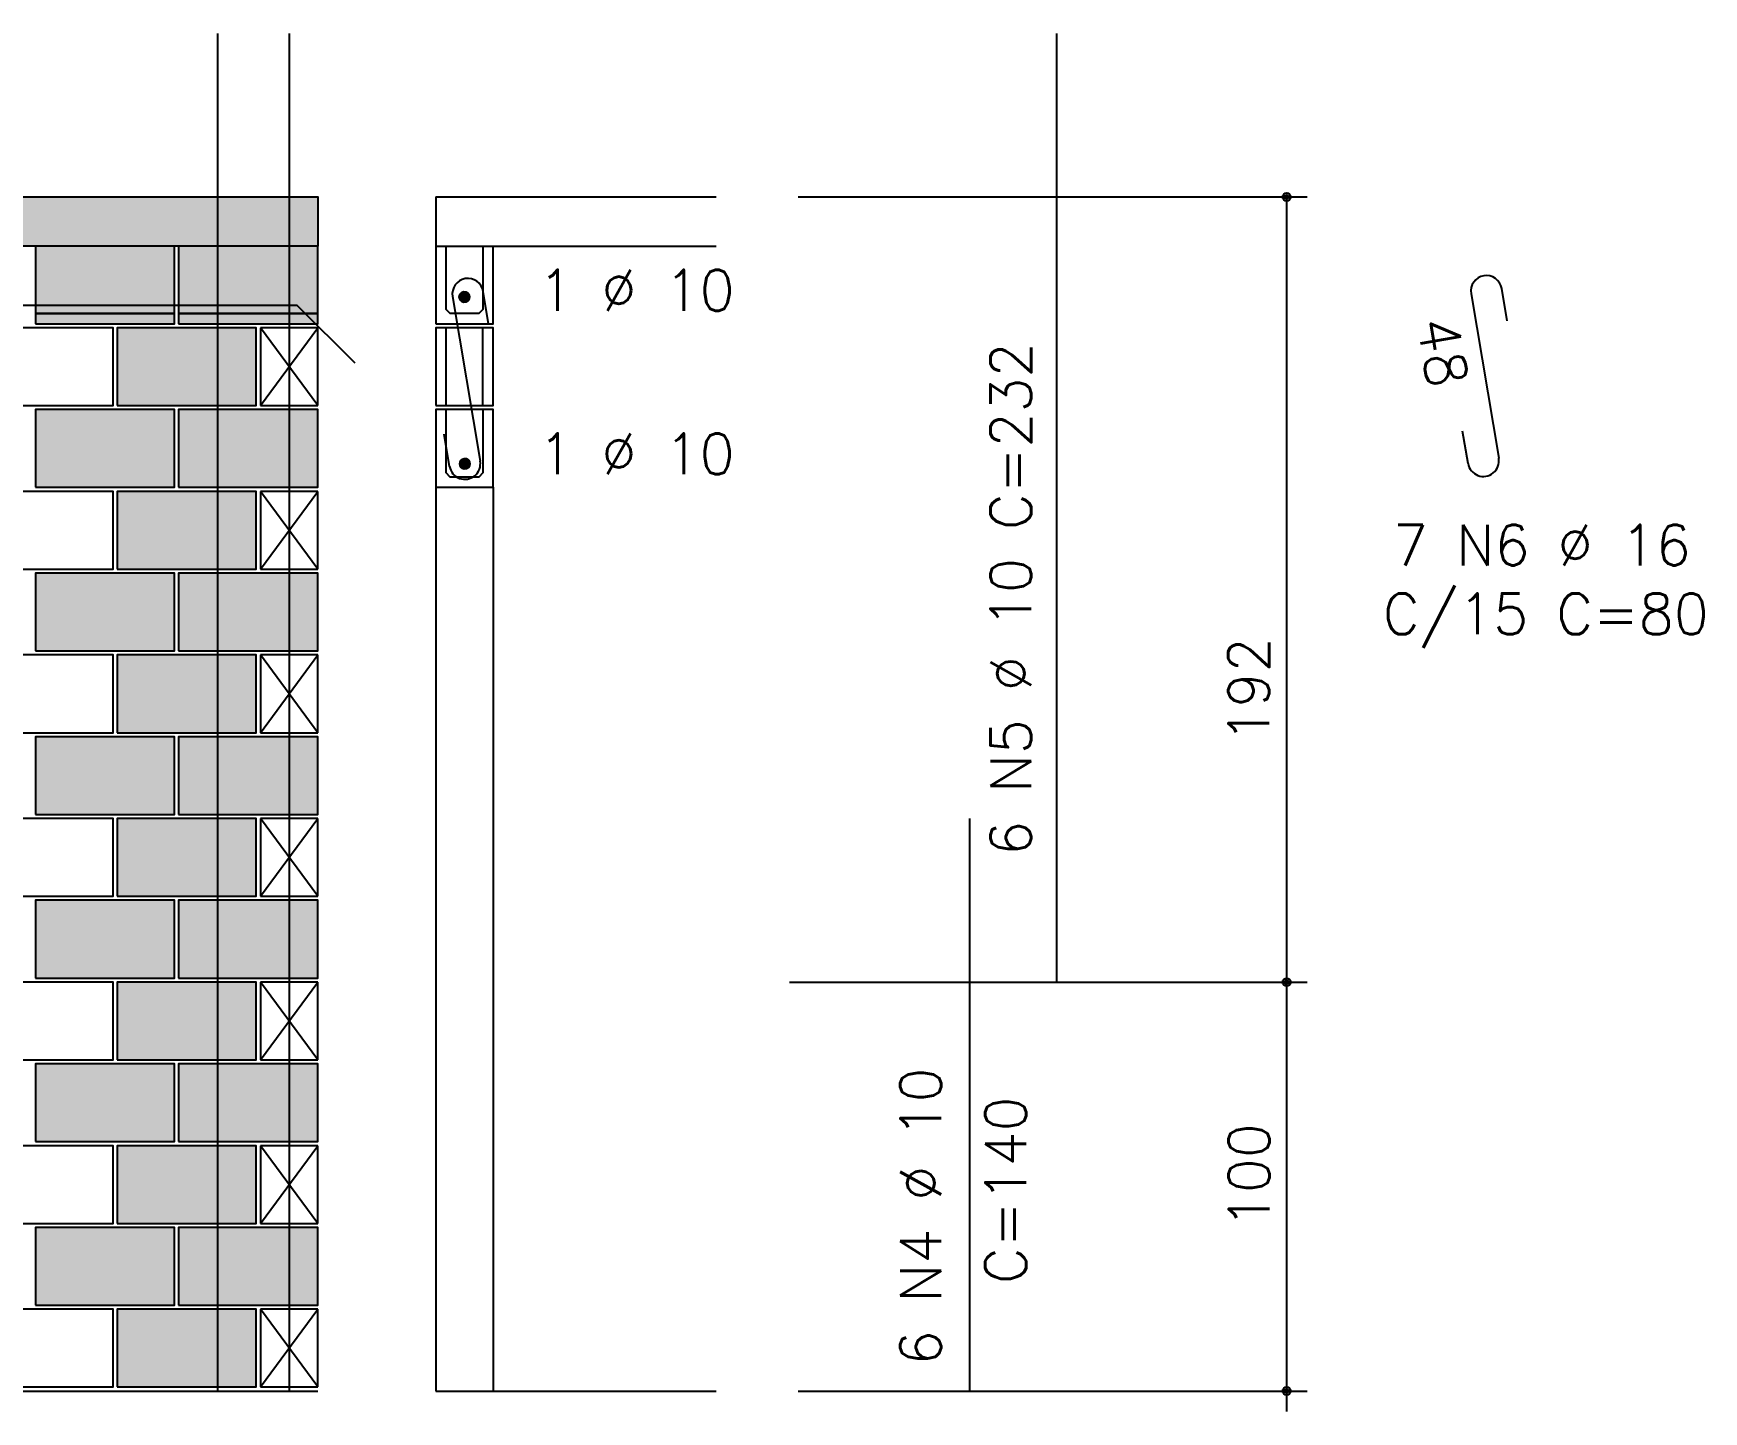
# Model space of a CAD drawing. Extents: x -2 to 121, y -2 to 61.
# Drawn here: x 84.65 to 92.81, y 9.03 to 15.77 of the extents above; entities that cross this region are included whole.
import ezdxf

# ---------------------------------------------------------------- set-up
doc = ezdxf.new("R2010")
doc.units = 0
doc.header["$MEASUREMENT"] = 0
for name, color, linetype in [('PENA_01', 1, 'CONTINUOUS'), ('PENA_02', 2, 'CONTINUOUS'), ('PENA_03', 3, 'CONTINUOUS'), ('PENA_05', 5, 'CONTINUOUS'), ('PENA_09', 254, 'CONTINUOUS'), ('PENA_11', 252, 'CONTINUOUS'), ('PENA_21', 100, 'CONTINUOUS')]:
    doc.layers.add(name, color=color, linetype=linetype)
doc.styles.get("Standard").update_dxf_attribs({"font": 'ROMANS.SHX'})

msp = doc.modelspace()

# ---------------------------------------------------------------- linework, layer by layer
at = {"layer": 'PENA_01', "linetype": 'Continuous'}
for p, q in [((84.656961, 14.396932), (85.336961, 14.396932)), ((85.356961, 14.396932), (86.036961, 14.396932))]:
    msp.add_line(p, q, dxfattribs=at)
at = {"layer": 'PENA_02', "linetype": 'Continuous'}
for p, q in [((86.036961, 14.326932), (85.756961, 14.326932)), ((85.756961, 14.326932), (85.756961, 13.946932)), ((86.036961, 13.946932), (86.036961, 14.326932)), ((85.756961, 13.946932), (86.036961, 13.946932)), ((86.036961, 13.526932), (85.756961, 13.526932)), ((85.756961, 13.526932), (85.756961, 13.146932)), ((86.036961, 13.146932), (86.036961, 13.526932)), ((85.756961, 13.146932), (86.036961, 13.146932)), ((86.036961, 12.726932), (85.756961, 12.726932)), ((85.756961, 12.726932), (85.756961, 12.346932)), ((86.036961, 12.346932), (86.036961, 12.726932)), ((85.756961, 12.346932), (86.036961, 12.346932)), ((86.036961, 11.926932), (85.756961, 11.926932)), ((85.756961, 11.926932), (85.756961, 11.546932)), ((86.036961, 11.546932), (86.036961, 11.926932)), ((85.756961, 11.546932), (86.036961, 11.546932)), ((86.036961, 11.126932), (85.756961, 11.126932)), ((85.756961, 11.126932), (85.756961, 10.746932)), ((86.036961, 10.746932), (86.036961, 11.126932)), ((85.756961, 10.746932), (86.036961, 10.746932)), ((86.036961, 10.326932), (85.756961, 10.326932)), ((85.756961, 10.326932), (85.756961, 9.946932)), ((86.036961, 9.946932), (86.036961, 10.326932)), ((85.756961, 9.946932), (86.036961, 9.946932)), ((86.036961, 9.526932), (85.756961, 9.526932)), ((85.756961, 9.526932), (85.756961, 9.146932)), ((86.036961, 9.146932), (86.036961, 9.526932)), ((85.756961, 9.146932), (86.036961, 9.146932)), ((78.556961, 9.126932), (86.036961, 9.126932))]:
    msp.add_line(p, q, dxfattribs=at)
for points in [[(78.556961, 14.726932), (78.556961, 14.966932), (86.036961, 14.966932), (86.036961, 14.726932), (78.556961, 14.726932)], [(84.656961, 14.346932), (85.336961, 14.346932), (85.336961, 14.726932), (84.656961, 14.726932), (84.656961, 14.346932)], [(85.356961, 14.346932), (86.036961, 14.346932), (86.036961, 14.726932), (85.356961, 14.726932), (85.356961, 14.346932)], [(84.256961, 13.946932), (85.036961, 13.946932), (85.036961, 14.326932), (84.256961, 14.326932), (84.256961, 13.946932)], [(85.056961, 13.946932), (85.736961, 13.946932), (85.736961, 14.326932), (85.056961, 14.326932), (85.056961, 13.946932)], [(84.656961, 13.546932), (85.336961, 13.546932), (85.336961, 13.926932), (84.656961, 13.926932), (84.656961, 13.546932)], [(85.356961, 13.546932), (86.036961, 13.546932), (86.036961, 13.926932), (85.356961, 13.926932), (85.356961, 13.546932)], [(84.256961, 13.146932), (85.036961, 13.146932), (85.036961, 13.526932), (84.256961, 13.526932), (84.256961, 13.146932)], [(85.056961, 13.146932), (85.736961, 13.146932), (85.736961, 13.526932), (85.056961, 13.526932), (85.056961, 13.146932)], [(84.656961, 12.746932), (85.336961, 12.746932), (85.336961, 13.126932), (84.656961, 13.126932), (84.656961, 12.746932)], [(85.356961, 12.746932), (86.036961, 12.746932), (86.036961, 13.126932), (85.356961, 13.126932), (85.356961, 12.746932)], [(84.256961, 12.346932), (85.036961, 12.346932), (85.036961, 12.726932), (84.256961, 12.726932), (84.256961, 12.346932)], [(85.056961, 12.346932), (85.736961, 12.346932), (85.736961, 12.726932), (85.056961, 12.726932), (85.056961, 12.346932)], [(84.656961, 11.946932), (85.336961, 11.946932), (85.336961, 12.326932), (84.656961, 12.326932), (84.656961, 11.946932)], [(85.356961, 11.946932), (86.036961, 11.946932), (86.036961, 12.326932), (85.356961, 12.326932), (85.356961, 11.946932)], [(84.256961, 11.546932), (85.036961, 11.546932), (85.036961, 11.926932), (84.256961, 11.926932), (84.256961, 11.546932)], [(85.056961, 11.546932), (85.736961, 11.546932), (85.736961, 11.926932), (85.056961, 11.926932), (85.056961, 11.546932)], [(84.656961, 11.146932), (85.336961, 11.146932), (85.336961, 11.526932), (84.656961, 11.526932), (84.656961, 11.146932)], [(85.356961, 11.146932), (86.036961, 11.146932), (86.036961, 11.526932), (85.356961, 11.526932), (85.356961, 11.146932)], [(84.256961, 10.746932), (85.036961, 10.746932), (85.036961, 11.126932), (84.256961, 11.126932), (84.256961, 10.746932)], [(85.056961, 10.746932), (85.736961, 10.746932), (85.736961, 11.126932), (85.056961, 11.126932), (85.056961, 10.746932)], [(84.656961, 10.346932), (85.336961, 10.346932), (85.336961, 10.726932), (84.656961, 10.726932), (84.656961, 10.346932)], [(85.356961, 10.346932), (86.036961, 10.346932), (86.036961, 10.726932), (85.356961, 10.726932), (85.356961, 10.346932)], [(84.256961, 9.946932), (85.036961, 9.946932), (85.036961, 10.326932), (84.256961, 10.326932), (84.256961, 9.946932)], [(85.056961, 9.946932), (85.736961, 9.946932), (85.736961, 10.326932), (85.056961, 10.326932), (85.056961, 9.946932)], [(84.656961, 9.546932), (85.336961, 9.546932), (85.336961, 9.926932), (84.656961, 9.926932), (84.656961, 9.546932)], [(85.356961, 9.546932), (86.036961, 9.546932), (86.036961, 9.926932), (85.356961, 9.926932), (85.356961, 9.546932)], [(84.256961, 9.146932), (85.036961, 9.146932), (85.036961, 9.526932), (84.256961, 9.526932), (84.256961, 9.146932)], [(85.056961, 9.146932), (85.736961, 9.146932), (85.736961, 9.526932), (85.056961, 9.526932), (85.056961, 9.146932)]]:
    msp.add_lwpolyline(points, dxfattribs=at)
for centre, radius in [((90.775012, 14.966932), 0.02), ((90.775012, 14.966932), 0.01), ((90.775012, 11.126932), 0.02), ((90.775012, 11.126932), 0.01), ((90.775012, 9.126932), 0.02), ((90.775012, 9.126932), 0.01)]:
    msp.add_circle(centre, radius, dxfattribs=at)
at = {"layer": 'PENA_03', "linetype": 'Continuous'}
for p, q in [((86.615016, 14.966932), (86.615016, 14.346932)), ((86.615016, 14.966932), (87.985696, 14.966932)), ((88.385696, 14.966932), (90.875012, 14.966932)), ((90.775012, 9.026399), (90.775012, 14.966932)), ((86.615016, 14.726932), (87.985696, 14.726932)), ((85.756961, 13.946932), (86.036961, 14.326932)), ((86.036961, 13.946932), (85.756961, 14.326932)), ((86.665016, 13.946932), (86.665016, 14.326932)), ((86.845016, 13.946932), (86.845016, 14.326932)), ((85.756961, 13.146932), (86.036961, 13.526932)), ((86.036961, 13.146932), (85.756961, 13.526932)), ((86.615016, 13.546932), (86.615016, 9.126932)), ((86.895016, 13.546932), (86.895016, 9.126932)), ((85.756961, 12.346932), (86.036961, 12.726932)), ((86.036961, 12.346932), (85.756961, 12.726932)), ((85.756961, 11.546932), (86.036961, 11.926932)), ((86.036961, 11.546932), (85.756961, 11.926932)), ((85.756961, 10.746932), (86.036961, 11.126932)), ((86.036961, 10.746932), (85.756961, 11.126932)), ((88.343764, 11.126932), (90.875012, 11.126932)), ((85.756961, 9.946932), (86.036961, 10.326932)), ((86.036961, 9.946932), (85.756961, 10.326932)), ((85.756961, 9.146932), (86.036961, 9.526932)), ((86.036961, 9.146932), (85.756961, 9.526932)), ((86.615016, 9.126932), (87.985696, 9.126932)), ((88.385696, 9.126932), (90.875012, 9.126932))]:
    msp.add_line(p, q, dxfattribs=at)
for points in [[(86.615016, 14.346932), (86.895016, 14.346932), (86.895016, 14.726932)], [(86.845016, 14.726932), (86.845016, 14.416932), (86.825016, 14.396932), (86.685016, 14.396932), (86.665016, 14.416932), (86.665016, 14.726932)], [(86.779565, 14.477922), (86.777404, 14.48809), (86.771293, 14.496501), (86.762291, 14.501698), (86.751952, 14.502785), (86.742065, 14.499573), (86.73434, 14.492617), (86.730112, 14.48312), (86.730112, 14.472724), (86.73434, 14.463227), (86.742065, 14.456271), (86.751952, 14.453059), (86.762291, 14.454146), (86.771293, 14.459343), (86.777404, 14.467754), (86.779565, 14.477922)], [(86.615016, 13.946932), (86.895016, 13.946932), (86.895016, 14.326932), (86.615016, 14.326932), (86.615016, 13.946932)], [(86.615016, 13.546932), (86.895016, 13.546932), (86.895016, 13.926932), (86.615016, 13.926932), (86.615016, 13.546932)], [(86.845016, 13.926932), (86.845016, 13.616932), (86.825016, 13.596932), (86.685016, 13.596932), (86.665016, 13.616932), (86.665016, 13.926932)], [(86.781613, 13.661932), (86.779451, 13.6721), (86.773341, 13.68051), (86.764338, 13.685708), (86.753999, 13.686795), (86.744113, 13.683582), (86.736387, 13.676626), (86.732159, 13.66713), (86.732159, 13.656734), (86.736387, 13.647237), (86.744113, 13.640281), (86.753999, 13.637069), (86.764338, 13.638155), (86.773341, 13.643353), (86.779451, 13.651763), (86.781613, 13.661932)]]:
    msp.add_lwpolyline(points, dxfattribs=at)
for centre in [(86.754565, 14.477922), (86.756613, 13.661932)]:
    msp.add_circle(centre, 0.025, dxfattribs=at)
for points in [[(86.779565, 14.477922), (86.73434, 14.492617), (86.730112, 14.48312)], [(86.779565, 14.477922), (86.730112, 14.48312), (86.730112, 14.472724)], [(86.779565, 14.477922), (86.730112, 14.472724), (86.73434, 14.463227)], [(86.779565, 14.477922), (86.742065, 14.499573), (86.731073, 14.486472)], [(86.779565, 14.477922), (86.731073, 14.486472), (86.731073, 14.469371)], [(86.779565, 14.477922), (86.731073, 14.469371), (86.742065, 14.456271)], [(86.779565, 14.477922), (86.742065, 14.499573), (86.73434, 14.492617)], [(86.779565, 14.477922), (86.73434, 14.463227), (86.742065, 14.456271)], [(86.779565, 14.477922), (86.751952, 14.502785), (86.742065, 14.499573)], [(86.779565, 14.477922), (86.758906, 14.502542), (86.742065, 14.499573)], [(86.779565, 14.477922), (86.742065, 14.456271), (86.758906, 14.453302)], [(86.779565, 14.477922), (86.742065, 14.456271), (86.751952, 14.453059)], [(86.779565, 14.477922), (86.762291, 14.501698), (86.751952, 14.502785)], [(86.779565, 14.477922), (86.751952, 14.453059), (86.762291, 14.454146)], [(86.779565, 14.477922), (86.773716, 14.493992), (86.758906, 14.502542)], [(86.779565, 14.477922), (86.758906, 14.453302), (86.773716, 14.461852)], [(86.779565, 14.477922), (86.771293, 14.496501), (86.762291, 14.501698)], [(86.779565, 14.477922), (86.762291, 14.454146), (86.771293, 14.459343)], [(86.779565, 14.477922), (86.777404, 14.48809), (86.771293, 14.496501)], [(86.779565, 14.477922), (86.771293, 14.459343), (86.777404, 14.467754)], [(86.779565, 14.477922), (86.773716, 14.461852), (86.779565, 14.477922)], [(86.779565, 14.477922), (86.777404, 14.467754), (86.779565, 14.477922)], [(86.781613, 13.661932), (86.736387, 13.676626), (86.732159, 13.66713)], [(86.781613, 13.661932), (86.732159, 13.66713), (86.732159, 13.656734)], [(86.781613, 13.661932), (86.732159, 13.656734), (86.736387, 13.647237)], [(86.781613, 13.661932), (86.744113, 13.683582), (86.73312, 13.670482)], [(86.781613, 13.661932), (86.73312, 13.670482), (86.73312, 13.653381)], [(86.781613, 13.661932), (86.73312, 13.653381), (86.744113, 13.640281)], [(86.781613, 13.661932), (86.744113, 13.683582), (86.736387, 13.676626)], [(86.781613, 13.661932), (86.736387, 13.647237), (86.744113, 13.640281)], [(86.781613, 13.661932), (86.753999, 13.686795), (86.744113, 13.683582)], [(86.781613, 13.661932), (86.760954, 13.686552), (86.744113, 13.683582)], [(86.781613, 13.661932), (86.744113, 13.640281), (86.760954, 13.637312)], [(86.781613, 13.661932), (86.744113, 13.640281), (86.753999, 13.637069)], [(86.781613, 13.661932), (86.764338, 13.685708), (86.753999, 13.686795)], [(86.781613, 13.661932), (86.753999, 13.637069), (86.764338, 13.638155)], [(86.781613, 13.661932), (86.775764, 13.678002), (86.760954, 13.686552)], [(86.781613, 13.661932), (86.760954, 13.637312), (86.775764, 13.645862)], [(86.781613, 13.661932), (86.773341, 13.68051), (86.764338, 13.685708)], [(86.781613, 13.661932), (86.764338, 13.638155), (86.773341, 13.643353)], [(86.781613, 13.661932), (86.779451, 13.6721), (86.773341, 13.68051)], [(86.781613, 13.661932), (86.773341, 13.643353), (86.779451, 13.651763)], [(86.781613, 13.661932), (86.775764, 13.645862), (86.781613, 13.661932)], [(86.781613, 13.661932), (86.779451, 13.651763), (86.781613, 13.661932)]]:
    msp.add_solid(points, dxfattribs=at)
at = {"layer": 'PENA_05', "linetype": 'Continuous'}
for p, q in [((89.651261, 11.126932), (89.651261, 15.766932)), ((86.696246, 14.479828), (86.831562, 13.674526)), ((86.872658, 14.347228), (86.846144, 14.505016)), ((91.676481, 14.493964), (91.811797, 13.688661)), ((91.852893, 14.361363), (91.82638, 14.519151)), ((85.936961, 14.436932), (78.656961, 14.436932)), ((86.219803, 14.154089), (85.936961, 14.436932)), ((86.681663, 13.649338), (86.65515, 13.807126)), ((91.661899, 13.663473), (91.635385, 13.821261)), ((89.225337, 9.126932), (89.225337, 11.926932))]:
    msp.add_line(p, q, dxfattribs=at)
for points in [[(85.546961, 15.766932), (85.546961, 9.126932)], [(85.896961, 15.766932), (85.896961, 9.126932)]]:
    msp.add_lwpolyline(points, dxfattribs=at)
for centre, start, end in [((86.771195, 14.492422), 9.538392, 189.538392), ((91.75143, 14.506558), 9.538392, 189.538392), ((86.756613, 13.661932), 189.538392, 9.538392), ((91.736848, 13.676067), 189.538392, 9.538392)]:
    msp.add_arc(centre, 0.076, start, end, dxfattribs=at)
at = {"layer": 'PENA_09', "linetype": 'Continuous'}
for points in [[(84.656961, 14.396932), (85.336961, 14.396932), (85.336961, 14.726932), (84.656961, 14.726932), (84.656961, 14.396932)], [(85.356961, 14.396932), (86.036961, 14.396932), (86.036961, 14.726932), (85.356961, 14.726932), (85.356961, 14.396932)]]:
    msp.add_lwpolyline(points, dxfattribs=at)
for points in [[(84.656961, 14.396932), (85.336961, 14.396932), (85.336961, 14.726932)], [(84.656961, 14.396932), (85.336961, 14.726932), (84.656961, 14.726932)], [(84.656961, 14.396932), (84.656961, 14.726932), (84.656961, 14.396932)], [(85.356961, 14.396932), (86.036961, 14.396932), (86.036961, 14.726932)], [(85.356961, 14.396932), (86.036961, 14.726932), (85.356961, 14.726932)], [(85.356961, 14.396932), (85.356961, 14.726932), (85.356961, 14.396932)]]:
    msp.add_solid(points, dxfattribs=at)
at = {"layer": 'PENA_11', "linetype": 'Continuous'}
for points in [[(78.556961, 14.726932), (78.556961, 14.966932), (86.036961, 14.966932)], [(78.556961, 14.726932), (86.036961, 14.966932), (86.036961, 14.726932)], [(78.556961, 14.726932), (86.036961, 14.726932), (78.556961, 14.726932)]]:
    msp.add_solid(points, dxfattribs=at)
at = {"layer": 'PENA_21', "linetype": 'Continuous'}
for points in [[(84.656961, 14.346932), (85.336961, 14.346932), (85.336961, 14.396932), (84.656961, 14.396932), (84.656961, 14.346932)], [(85.356961, 14.346932), (86.036961, 14.346932), (86.036961, 14.396932), (85.356961, 14.396932), (85.356961, 14.346932)], [(85.056961, 13.946932), (85.736961, 13.946932), (85.736961, 14.326932), (85.056961, 14.326932), (85.056961, 13.946932)], [(84.656961, 13.546932), (85.336961, 13.546932), (85.336961, 13.926932), (84.656961, 13.926932), (84.656961, 13.546932)], [(85.356961, 13.546932), (86.036961, 13.546932), (86.036961, 13.926932), (85.356961, 13.926932), (85.356961, 13.546932)], [(85.056961, 13.146932), (85.736961, 13.146932), (85.736961, 13.526932), (85.056961, 13.526932), (85.056961, 13.146932)], [(84.656961, 12.746932), (85.336961, 12.746932), (85.336961, 13.126932), (84.656961, 13.126932), (84.656961, 12.746932)], [(85.356961, 12.746932), (86.036961, 12.746932), (86.036961, 13.126932), (85.356961, 13.126932), (85.356961, 12.746932)], [(85.056961, 12.346932), (85.736961, 12.346932), (85.736961, 12.726932), (85.056961, 12.726932), (85.056961, 12.346932)], [(84.656961, 11.946932), (85.336961, 11.946932), (85.336961, 12.326932), (84.656961, 12.326932), (84.656961, 11.946932)], [(85.356961, 11.946932), (86.036961, 11.946932), (86.036961, 12.326932), (85.356961, 12.326932), (85.356961, 11.946932)], [(85.056961, 11.546932), (85.736961, 11.546932), (85.736961, 11.926932), (85.056961, 11.926932), (85.056961, 11.546932)], [(84.656961, 11.146932), (85.336961, 11.146932), (85.336961, 11.526932), (84.656961, 11.526932), (84.656961, 11.146932)], [(85.356961, 11.146932), (86.036961, 11.146932), (86.036961, 11.526932), (85.356961, 11.526932), (85.356961, 11.146932)], [(85.056961, 10.746932), (85.736961, 10.746932), (85.736961, 11.126932), (85.056961, 11.126932), (85.056961, 10.746932)], [(84.656961, 10.346932), (85.336961, 10.346932), (85.336961, 10.726932), (84.656961, 10.726932), (84.656961, 10.346932)], [(85.356961, 10.346932), (86.036961, 10.346932), (86.036961, 10.726932), (85.356961, 10.726932), (85.356961, 10.346932)], [(85.056961, 9.946932), (85.736961, 9.946932), (85.736961, 10.326932), (85.056961, 10.326932), (85.056961, 9.946932)], [(84.656961, 9.546932), (85.336961, 9.546932), (85.336961, 9.926932), (84.656961, 9.926932), (84.656961, 9.546932)], [(85.356961, 9.546932), (86.036961, 9.546932), (86.036961, 9.926932), (85.356961, 9.926932), (85.356961, 9.546932)], [(85.056961, 9.146932), (85.736961, 9.146932), (85.736961, 9.526932), (85.056961, 9.526932), (85.056961, 9.146932)]]:
    msp.add_lwpolyline(points, dxfattribs=at)
for points in [[(84.656961, 14.346932), (85.336961, 14.346932), (85.336961, 14.396932)], [(84.656961, 14.346932), (85.336961, 14.396932), (84.656961, 14.396932)], [(84.656961, 14.346932), (84.656961, 14.396932), (84.656961, 14.346932)], [(85.356961, 14.346932), (86.036961, 14.346932), (86.036961, 14.396932)], [(85.356961, 14.346932), (86.036961, 14.396932), (85.356961, 14.396932)], [(85.356961, 14.346932), (85.356961, 14.396932), (85.356961, 14.346932)], [(85.056961, 13.946932), (85.736961, 13.946932), (85.736961, 14.326932)], [(85.056961, 13.946932), (85.736961, 14.326932), (85.056961, 14.326932)], [(85.056961, 13.946932), (85.056961, 14.326932), (85.056961, 13.946932)], [(84.656961, 13.546932), (85.336961, 13.546932), (85.336961, 13.926932)], [(84.656961, 13.546932), (85.336961, 13.926932), (84.656961, 13.926932)], [(84.656961, 13.546932), (84.656961, 13.926932), (84.656961, 13.546932)], [(85.356961, 13.546932), (86.036961, 13.546932), (86.036961, 13.926932)], [(85.356961, 13.546932), (86.036961, 13.926932), (85.356961, 13.926932)], [(85.356961, 13.546932), (85.356961, 13.926932), (85.356961, 13.546932)], [(85.056961, 13.146932), (85.736961, 13.146932), (85.736961, 13.526932)], [(85.056961, 13.146932), (85.736961, 13.526932), (85.056961, 13.526932)], [(85.056961, 13.146932), (85.056961, 13.526932), (85.056961, 13.146932)], [(84.656961, 12.746932), (85.336961, 12.746932), (85.336961, 13.126932)], [(84.656961, 12.746932), (85.336961, 13.126932), (84.656961, 13.126932)], [(84.656961, 12.746932), (84.656961, 13.126932), (84.656961, 12.746932)], [(85.356961, 12.746932), (86.036961, 12.746932), (86.036961, 13.126932)], [(85.356961, 12.746932), (86.036961, 13.126932), (85.356961, 13.126932)], [(85.356961, 12.746932), (85.356961, 13.126932), (85.356961, 12.746932)], [(85.056961, 12.346932), (85.736961, 12.346932), (85.736961, 12.726932)], [(85.056961, 12.346932), (85.736961, 12.726932), (85.056961, 12.726932)], [(85.056961, 12.346932), (85.056961, 12.726932), (85.056961, 12.346932)], [(84.656961, 11.946932), (85.336961, 11.946932), (85.336961, 12.326932)], [(84.656961, 11.946932), (85.336961, 12.326932), (84.656961, 12.326932)], [(84.656961, 11.946932), (84.656961, 12.326932), (84.656961, 11.946932)], [(85.356961, 11.946932), (86.036961, 11.946932), (86.036961, 12.326932)], [(85.356961, 11.946932), (86.036961, 12.326932), (85.356961, 12.326932)], [(85.356961, 11.946932), (85.356961, 12.326932), (85.356961, 11.946932)], [(85.056961, 11.546932), (85.736961, 11.546932), (85.736961, 11.926932)], [(85.056961, 11.546932), (85.736961, 11.926932), (85.056961, 11.926932)], [(85.056961, 11.546932), (85.056961, 11.926932), (85.056961, 11.546932)], [(84.656961, 11.146932), (85.336961, 11.146932), (85.336961, 11.526932)], [(84.656961, 11.146932), (85.336961, 11.526932), (84.656961, 11.526932)], [(84.656961, 11.146932), (84.656961, 11.526932), (84.656961, 11.146932)], [(85.356961, 11.146932), (86.036961, 11.146932), (86.036961, 11.526932)], [(85.356961, 11.146932), (86.036961, 11.526932), (85.356961, 11.526932)], [(85.356961, 11.146932), (85.356961, 11.526932), (85.356961, 11.146932)], [(85.056961, 10.746932), (85.736961, 10.746932), (85.736961, 11.126932)], [(85.056961, 10.746932), (85.736961, 11.126932), (85.056961, 11.126932)], [(85.056961, 10.746932), (85.056961, 11.126932), (85.056961, 10.746932)], [(84.656961, 10.346932), (85.336961, 10.346932), (85.336961, 10.726932)], [(84.656961, 10.346932), (85.336961, 10.726932), (84.656961, 10.726932)], [(84.656961, 10.346932), (84.656961, 10.726932), (84.656961, 10.346932)], [(85.356961, 10.346932), (86.036961, 10.346932), (86.036961, 10.726932)], [(85.356961, 10.346932), (86.036961, 10.726932), (85.356961, 10.726932)], [(85.356961, 10.346932), (85.356961, 10.726932), (85.356961, 10.346932)], [(85.056961, 9.946932), (85.736961, 9.946932), (85.736961, 10.326932)], [(85.056961, 9.946932), (85.736961, 10.326932), (85.056961, 10.326932)], [(85.056961, 9.946932), (85.056961, 10.326932), (85.056961, 9.946932)], [(84.656961, 9.546932), (85.336961, 9.546932), (85.336961, 9.926932)], [(84.656961, 9.546932), (85.336961, 9.926932), (84.656961, 9.926932)], [(84.656961, 9.546932), (84.656961, 9.926932), (84.656961, 9.546932)], [(85.356961, 9.546932), (86.036961, 9.546932), (86.036961, 9.926932)], [(85.356961, 9.546932), (86.036961, 9.926932), (85.356961, 9.926932)], [(85.356961, 9.546932), (85.356961, 9.926932), (85.356961, 9.546932)], [(85.056961, 9.146932), (85.736961, 9.146932), (85.736961, 9.526932)], [(85.056961, 9.146932), (85.736961, 9.526932), (85.056961, 9.526932)], [(85.056961, 9.146932), (85.056961, 9.526932), (85.056961, 9.146932)]]:
    msp.add_solid(points, dxfattribs=at)

# ---------------------------------------------------------------- texts
at = {"layer": 'PENA_03', "linetype": 'Continuous'}
for s, p in [('1 %%c 10', (87.115836, 14.410631)), ('1 %%c 10', (87.115836, 13.610631)), ('7 N6 %%c 16', (91.294411, 13.164126)), ('C/15 C=80', (91.244978, 12.827982))]:
    msp.add_text(s, height=0.2, dxfattribs=at).set_placement(p)
for s, rotation, p in [('48', 279.739838, (91.410039, 14.360871)), ('6 N5 %%c 10 C=232', 90, (89.526206, 11.744215)), ('192', 90, (90.689618, 12.298738)), ('6 N4 %%c 10', 90, (89.085698, 9.252196)), ('C=140', 90, (89.501348, 9.65056)), ('100', 90, (90.691233, 9.923179))]:
    msp.add_text(s, height=0.2, rotation=rotation, dxfattribs=at).set_placement(p)

doc.saveas('drawing.dxf')
